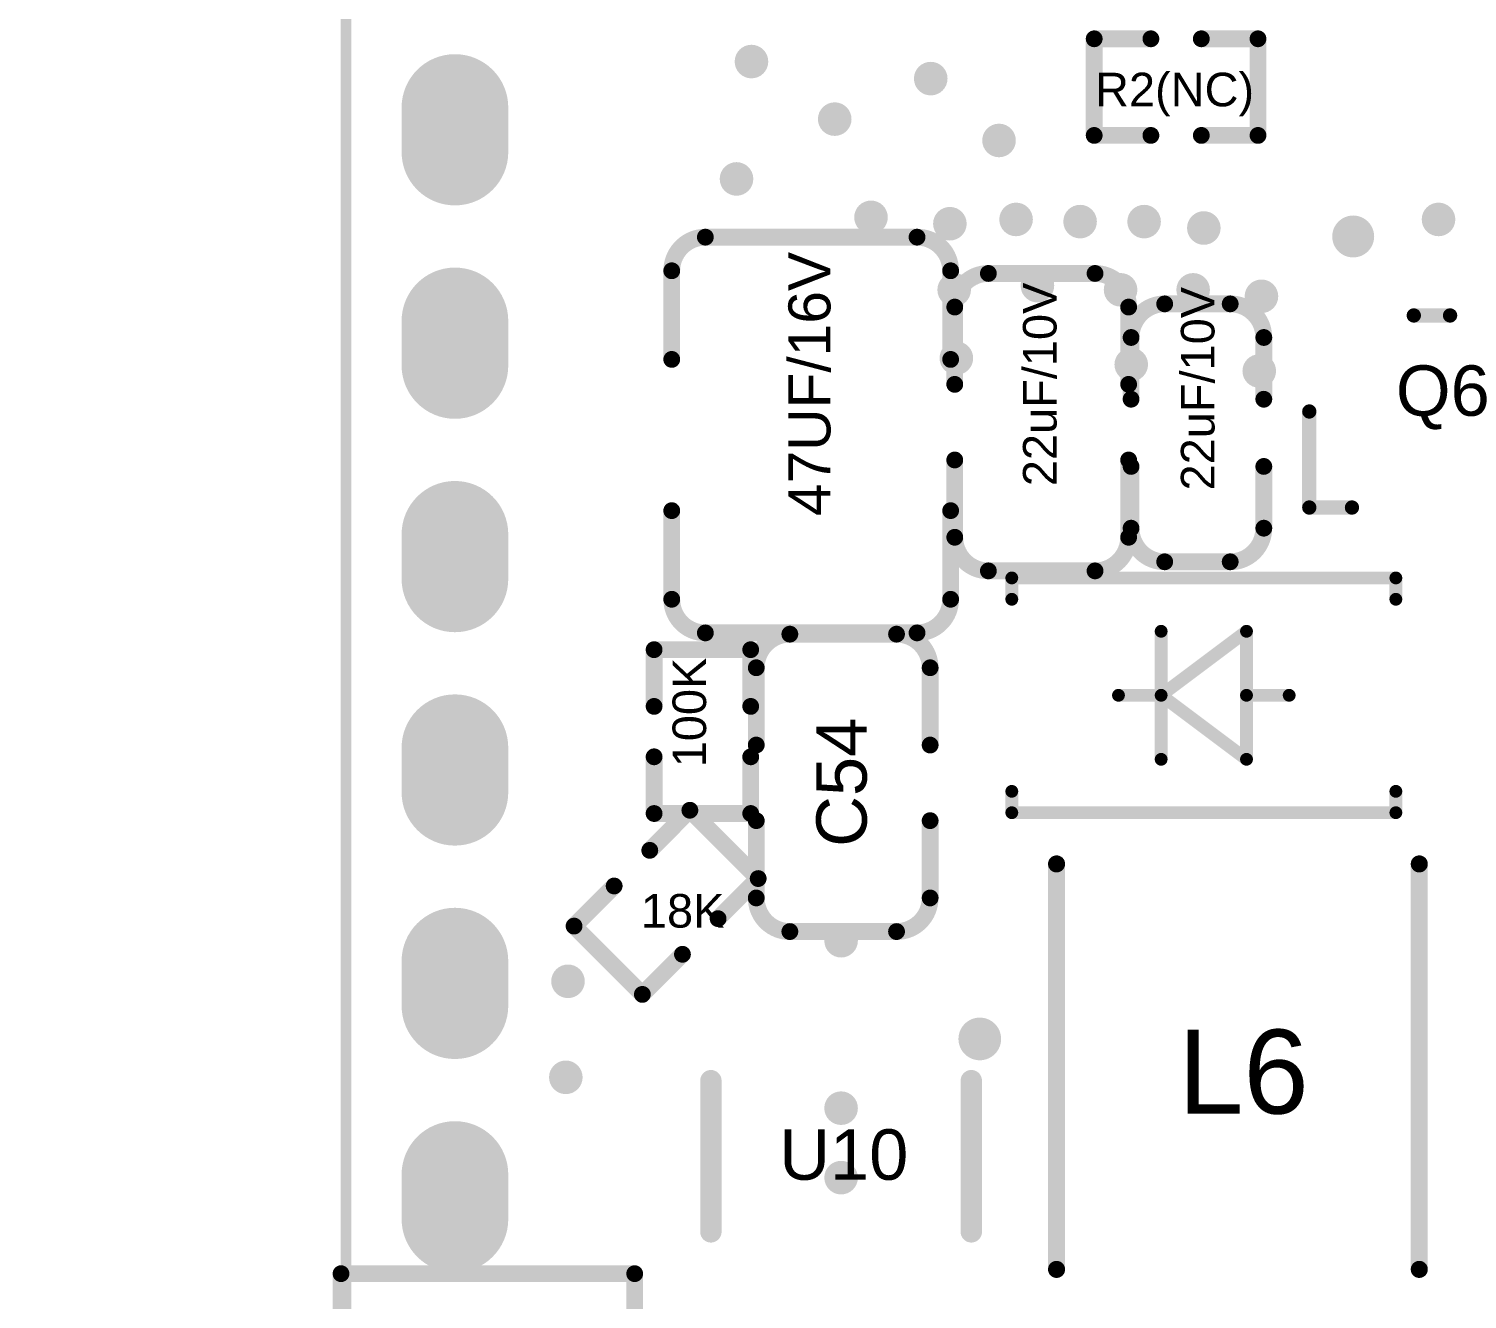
# Model space of a CAD drawing. Header units: millimetres. Extents: x 261 to 299, y 113 to 224.
# Drawn here: x 261.09 to 278.22, y 177.06 to 192.19 of the extents above; entities that cross this region are included whole.
import ezdxf

# ---------------------------------------------------------------- set-up
doc = ezdxf.new("R2010")
doc.units = ezdxf.units.MM
for name, color, linetype in [('KeepOutLayer', 6, 'Continuous'), ('MultiLayer', 9, 'Continuous'), ('PadHoleLayer', 156, 'Continuous'), ('TopOverlay', 2, 'Continuous'), ('ViaHoleLayer', 16, 'Continuous')]:
    doc.layers.add(name, color=color, linetype=linetype)
doc.styles.add('Arial', font='arial.ttf', dxfattribs={"height": 0.2})

# ---------------------------------------------------------------- blocks, each defined once
blk = doc.blocks.new('16PIN_2_54_7')
at = {"layer": 'MultiLayer'}
h = blk.add_hatch(color=9, dxfattribs=at)
edge = h.paths.add_edge_path()
edge.add_arc((0.265, 0), 0.635, 270, 450)
edge.add_line((0.265, 0.635), (-0.265, 0.635))
edge.add_arc((-0.265, 0), 0.635, 90, 270)
edge.add_line((-0.265, -0.635), (0.265, -0.635))
h = blk.add_hatch(color=9, dxfattribs=at)
edge = h.paths.add_edge_path()
edge.add_arc((2.805, 0), 0.635, 270, 450)
edge.add_line((2.805, 0.635), (2.275, 0.635))
edge.add_arc((2.275, 0), 0.635, 90, 270)
edge.add_line((2.275, -0.635), (2.805, -0.635))
h = blk.add_hatch(color=9, dxfattribs=at)
edge = h.paths.add_edge_path()
edge.add_arc((5.345, 0), 0.635, 270, 450)
edge.add_line((5.345, 0.635), (4.815, 0.635))
edge.add_arc((4.815, 0), 0.635, 90, 270)
edge.add_line((4.815, -0.635), (5.345, -0.635))
h = blk.add_hatch(color=9, dxfattribs=at)
edge = h.paths.add_edge_path()
edge.add_arc((7.885, 0), 0.635, 270, 450)
edge.add_line((7.885, 0.635), (7.355, 0.635))
edge.add_arc((7.355, 0), 0.635, 90, 270)
edge.add_line((7.355, -0.635), (7.885, -0.635))
h = blk.add_hatch(color=9, dxfattribs=at)
edge = h.paths.add_edge_path()
edge.add_arc((10.425, 0), 0.635, 270, 450)
edge.add_line((10.425, 0.635), (9.895, 0.635))
edge.add_arc((9.895, 0), 0.635, 90, 270)
edge.add_line((9.895, -0.635), (10.425, -0.635))
h = blk.add_hatch(color=9, dxfattribs=at)
edge = h.paths.add_edge_path()
edge.add_arc((12.965, 0), 0.635, 270, 450)
edge.add_line((12.965, 0.635), (12.435, 0.635))
edge.add_arc((12.435, 0), 0.635, 90, 270)
edge.add_line((12.435, -0.635), (12.965, -0.635))
at = {"layer": 'PadHoleLayer'}
h = blk.add_hatch(color=156, dxfattribs=at)
edge = h.paths.add_edge_path()
edge.add_arc((0, 0), 0.45, 0, 360)
h = blk.add_hatch(color=156, dxfattribs=at)
edge = h.paths.add_edge_path()
edge.add_arc((2.54, 0), 0.45, 0, 360)
h = blk.add_hatch(color=156, dxfattribs=at)
edge = h.paths.add_edge_path()
edge.add_arc((5.08, 0), 0.45, 0, 360)
h = blk.add_hatch(color=156, dxfattribs=at)
edge = h.paths.add_edge_path()
edge.add_arc((7.62, 0), 0.45, 0, 360)
h = blk.add_hatch(color=156, dxfattribs=at)
edge = h.paths.add_edge_path()
edge.add_arc((10.16, 0), 0.45, 0, 360)
h = blk.add_hatch(color=156, dxfattribs=at)
edge = h.paths.add_edge_path()
edge.add_arc((12.7, 0), 0.45, 0, 360)
blk = doc.blocks.new('SK3_3_14')
at = {"layer": 'PadHoleLayer'}
h = blk.add_hatch(color=156, dxfattribs=at)
edge = h.paths.add_edge_path()
edge.add_arc((-2.5, 0), 0.4, 0, 360)
h = blk.add_hatch(color=156, dxfattribs=at)
edge = h.paths.add_edge_path()
edge.add_arc((0, 0), 0.4, 0, 360)
h = blk.add_hatch(color=156, dxfattribs=at)
edge = h.paths.add_edge_path()
edge.add_arc((2.5, 0), 0.4, 0, 360)
at = {"layer": 'TopOverlay'}
for points, const_width in [([(-2.1, 5.53), (-2.1, 1.98)], 0.254), ([(-2.1, 5.53), (0.28, 5.53)], 0.254), ([(0.28, 5.53), (0.28, 1.98)], 0.254), ([(-2.1, 1.98), (0.28, 1.98)], 0.254), ([(-4.267, 1.94), (4.115, 1.94)], 0.2), ([(-4.267, 1.94), (-4.267, -1.556)], 0.2), ([(4.115, 1.94), (4.115, -1.556)], 0.2), ([(-4.267, -1.556), (4.115, -1.556)], 0.2)]:
    blk.add_lwpolyline(points, dxfattribs=dict(at, const_width=const_width))
for points, const_width in [([(-2.164, 5.53, 1), (-2.037, 5.53, 1)], 0.127), ([(-2.164, 5.53, 1), (-2.037, 5.53, 1)], 0.127), ([(0.216, 5.53, 1), (0.343, 5.53, 1)], 0.127), ([(0.216, 5.53, 1), (0.343, 5.53, 1)], 0.127), ([(-2.164, 1.98, 1), (-2.037, 1.98, 1)], 0.127), ([(-2.164, 1.98, 1), (-2.037, 1.98, 1)], 0.127), ([(0.216, 1.98, 1), (0.343, 1.98, 1)], 0.127), ([(0.216, 1.98, 1), (0.343, 1.98, 1)], 0.127), ([(-4.317, 1.94, 1), (-4.217, 1.94, 1)], 0.1), ([(-4.317, 1.94, 1), (-4.217, 1.94, 1)], 0.1), ([(4.065, 1.94, 1), (4.165, 1.94, 1)], 0.1), ([(4.065, 1.94, 1), (4.165, 1.94, 1)], 0.1), ([(-4.317, -1.556, 1), (-4.217, -1.556, 1)], 0.1), ([(-4.317, -1.556, 1), (-4.217, -1.556, 1)], 0.1), ([(4.065, -1.556, 1), (4.165, -1.556, 1)], 0.1), ([(4.065, -1.556, 1), (4.165, -1.556, 1)], 0.1)]:
    blk.add_lwpolyline(points, format="xyb", close=True, dxfattribs=dict(at, const_width=const_width))
blk = doc.blocks.new('LC_0805_C_57')
at = {"layer": 'TopOverlay', "const_width": 0.2}
for points in [[(-1.77, 0.635, -0.414214), (-1.37, 1.035)], [(1.37, 1.035, -0.414213), (1.77, 0.635)], [(-1.37, -1.035, -0.414213), (-1.77, -0.635)], [(1.77, -0.635, -0.414214), (1.37, -1.035)]]:
    blk.add_lwpolyline(points, format="xyb", dxfattribs=at)
for points in [[(-1.37, 1.035), (-0.45, 1.035)], [(0.45, 1.035), (1.37, 1.035)], [(-1.77, 0.635), (-1.77, -0.635)], [(1.77, 0.635), (1.77, -0.635)], [(-1.37, -1.035), (-0.45, -1.035)], [(0.45, -1.035), (1.37, -1.035)]]:
    blk.add_lwpolyline(points, dxfattribs=at)
at = {"layer": 'TopOverlay', "const_width": 0.1}
for points in [[(-1.42, 1.035, 1), (-1.32, 1.035, 1)], [(-1.42, 1.035, 1), (-1.32, 1.035, 1)], [(-0.5, 1.035, 1), (-0.4, 1.035, 1)], [(0.4, 1.035, 1), (0.5, 1.035, 1)], [(1.32, 1.035, 1), (1.42, 1.035, 1)], [(1.32, 1.035, 1), (1.42, 1.035, 1)], [(-1.82, 0.635, 1), (-1.72, 0.635, 1)], [(-1.82, 0.635, 1), (-1.72, 0.635, 1)], [(1.72, 0.635, 1), (1.82, 0.635, 1)], [(1.72, 0.635, 1), (1.82, 0.635, 1)], [(-1.82, -0.635, 1), (-1.72, -0.635, 1)], [(-1.82, -0.635, 1), (-1.72, -0.635, 1)], [(1.72, -0.635, 1), (1.82, -0.635, 1)], [(1.72, -0.635, 1), (1.82, -0.635, 1)], [(-1.42, -1.035, 1), (-1.32, -1.035, 1)], [(-1.42, -1.035, 1), (-1.32, -1.035, 1)], [(-0.5, -1.035, 1), (-0.4, -1.035, 1)], [(0.4, -1.035, 1), (0.5, -1.035, 1)], [(1.32, -1.035, 1), (1.42, -1.035, 1)], [(1.32, -1.035, 1), (1.42, -1.035, 1)]]:
    blk.add_lwpolyline(points, format="xyb", close=True, dxfattribs=at)
blk = doc.blocks.new('LC_1210_C_65')
at = {"layer": 'TopOverlay', "const_width": 0.2}
for points in [[(-2.355, 1.26, -0.414214), (-1.955, 1.66)], [(1.955, 1.66, -0.414214), (2.355, 1.26)], [(-1.955, -1.66, -0.414214), (-2.355, -1.26)], [(2.355, -1.26, -0.414214), (1.955, -1.66)]]:
    blk.add_lwpolyline(points, format="xyb", dxfattribs=at)
for points in [[(-1.955, 1.66), (-0.9, 1.66)], [(0.9, 1.66), (1.955, 1.66)], [(-2.355, 1.26), (-2.355, -1.26)], [(2.355, 1.26), (2.355, -1.26)], [(-1.955, -1.66), (-0.9, -1.66)], [(0.9, -1.66), (1.955, -1.66)]]:
    blk.add_lwpolyline(points, dxfattribs=at)
at = {"layer": 'TopOverlay', "const_width": 0.1}
for points in [[(-2.005, 1.66, 1), (-1.905, 1.66, 1)], [(-2.005, 1.66, 1), (-1.905, 1.66, 1)], [(-0.95, 1.66, 1), (-0.85, 1.66, 1)], [(0.85, 1.66, 1), (0.95, 1.66, 1)], [(1.905, 1.66, 1), (2.005, 1.66, 1)], [(1.905, 1.66, 1), (2.005, 1.66, 1)], [(-2.405, 1.26, 1), (-2.305, 1.26, 1)], [(-2.405, 1.26, 1), (-2.305, 1.26, 1)], [(2.305, 1.26, 1), (2.405, 1.26, 1)], [(2.305, 1.26, 1), (2.405, 1.26, 1)], [(-2.405, -1.26, 1), (-2.305, -1.26, 1)], [(-2.405, -1.26, 1), (-2.305, -1.26, 1)], [(2.305, -1.26, 1), (2.405, -1.26, 1)], [(2.305, -1.26, 1), (2.405, -1.26, 1)], [(-2.005, -1.66, 1), (-1.905, -1.66, 1)], [(-2.005, -1.66, 1), (-1.905, -1.66, 1)], [(-0.95, -1.66, 1), (-0.85, -1.66, 1)], [(0.85, -1.66, 1), (0.95, -1.66, 1)], [(1.905, -1.66, 1), (2.005, -1.66, 1)], [(1.905, -1.66, 1), (2.005, -1.66, 1)]]:
    blk.add_lwpolyline(points, format="xyb", close=True, dxfattribs=at)
blk = doc.blocks.new('DO_214AC_90')
at = {"layer": 'TopOverlay', "const_width": 0.1524}
for points in [[(2.286, 1.397), (-2.286, 1.397)], [(-2.286, 1.397), (-2.286, 1.143)], [(2.286, 1.397), (2.286, 1.143)], [(0.508, 0), (-0.508, 0.762)], [(-0.508, 0.762), (-0.508, -0.762)], [(0.508, 0.762), (0.508, -0.762)], [(-0.508, 0), (-1.016, 0)], [(0.508, 0), (-0.508, -0.762)], [(1.016, 0), (0.508, 0)], [(-2.286, -1.143), (-2.286, -1.397)], [(2.286, -1.143), (2.286, -1.397)], [(2.286, -1.397), (-2.286, -1.397)]]:
    blk.add_lwpolyline(points, dxfattribs=at)
at = {"layer": 'TopOverlay', "const_width": 0.0762}
for points in [[(-2.3241, 1.397, 1), (-2.2479, 1.397, 1)], [(-2.3241, 1.397, 1), (-2.2479, 1.397, 1)], [(2.2479, 1.397, 1), (2.3241, 1.397, 1)], [(2.2479, 1.397, 1), (2.3241, 1.397, 1)], [(-2.3241, 1.143, 1), (-2.2479, 1.143, 1)], [(2.2479, 1.143, 1), (2.3241, 1.143, 1)], [(-0.5461, 0.762, 1), (-0.4699, 0.762, 1)], [(-0.5461, 0.762, 1), (-0.4699, 0.762, 1)], [(0.4699, 0.762, 1), (0.5461, 0.762, 1)], [(-1.0541, 0, 1), (-0.9779, 0, 1)], [(-0.5461, 0, 1), (-0.4699, 0, 1)], [(0.4699, 0, 1), (0.5461, 0, 1)], [(0.4699, 0, 1), (0.5461, 0, 1)], [(0.4699, 0, 1), (0.5461, 0, 1)], [(0.9779, 0, 1), (1.0541, 0, 1)], [(-0.5461, -0.762, 1), (-0.4699, -0.762, 1)], [(-0.5461, -0.762, 1), (-0.4699, -0.762, 1)], [(0.4699, -0.762, 1), (0.5461, -0.762, 1)], [(-2.3241, -1.143, 1), (-2.2479, -1.143, 1)], [(2.2479, -1.143, 1), (2.3241, -1.143, 1)], [(-2.3241, -1.397, 1), (-2.2479, -1.397, 1)], [(-2.3241, -1.397, 1), (-2.2479, -1.397, 1)], [(2.2479, -1.397, 1), (2.3241, -1.397, 1)], [(2.2479, -1.397, 1), (2.3241, -1.397, 1)]]:
    blk.add_lwpolyline(points, format="xyb", close=True, dxfattribs=at)
blk = doc.blocks.new('LC_0402_R_114')
at = {"layer": 'TopOverlay', "const_width": 0.2}
for points in [[(-0.975, 0.575), (-0.975, -0.575)], [(-0.975, 0.575), (-0.3, 0.575)], [(0.3, 0.575), (0.975, 0.575)], [(0.975, 0.575), (0.975, -0.575)], [(-0.975, -0.575), (-0.3, -0.575)], [(0.3, -0.575), (0.975, -0.575)]]:
    blk.add_lwpolyline(points, dxfattribs=at)
at = {"layer": 'TopOverlay', "const_width": 0.1}
for points in [[(-1.025, 0.575, 1), (-0.925, 0.575, 1)], [(-1.025, 0.575, 1), (-0.925, 0.575, 1)], [(-0.35, 0.575, 1), (-0.25, 0.575, 1)], [(0.25, 0.575, 1), (0.35, 0.575, 1)], [(0.925, 0.575, 1), (1.025, 0.575, 1)], [(0.925, 0.575, 1), (1.025, 0.575, 1)], [(-1.025, -0.575, 1), (-0.925, -0.575, 1)], [(-1.025, -0.575, 1), (-0.925, -0.575, 1)], [(-0.35, -0.575, 1), (-0.25, -0.575, 1)], [(0.25, -0.575, 1), (0.35, -0.575, 1)], [(0.925, -0.575, 1), (1.025, -0.575, 1)], [(0.925, -0.575, 1), (1.025, -0.575, 1)]]:
    blk.add_lwpolyline(points, format="xyb", close=True, dxfattribs=at)
blk = doc.blocks.new('SOT_23___GDS_121')
at = {"layer": 'TopOverlay', "const_width": 0.17}
for points in [[(-0.95, 1.143), (-1.458, 1.143)], [(-1.458, 1.143), (-1.458, 0)], [(1.463, 1.143), (0.955, 1.143)], [(1.463, 1.143), (1.463, 0)], [(0.218, -1.143), (-0.213, -1.143)]]:
    blk.add_lwpolyline(points, dxfattribs=at)
at = {"layer": 'TopOverlay', "const_width": 0.085}
for points in [[(-1.501, 1.143, 1), (-1.416, 1.143, 1)], [(-1.501, 1.143, 1), (-1.416, 1.143, 1)], [(-0.993, 1.143, 1), (-0.908, 1.143, 1)], [(0.912, 1.143, 1), (0.997, 1.143, 1)], [(1.42, 1.143, 1), (1.505, 1.143, 1)], [(1.42, 1.143, 1), (1.505, 1.143, 1)], [(-1.501, 0, 1), (-1.416, 0, 1)], [(1.42, 0, 1), (1.505, 0, 1)], [(-0.256, -1.143, 1), (-0.171, -1.143, 1)], [(0.176, -1.143, 1), (0.261, -1.143, 1)]]:
    blk.add_lwpolyline(points, format="xyb", close=True, dxfattribs=at)
blk = doc.blocks.new('LC_0402_R_128')
at = {"layer": 'TopOverlay', "const_width": 0.2}
for points in [[(-0.975, -0.575), (-0.975, 0.575)], [(-0.975, 0.575), (-0.3, 0.575)], [(0.3, 0.575), (0.975, 0.575)], [(0.975, -0.575), (0.975, 0.575)], [(-0.975, -0.575), (-0.3, -0.575)], [(0.3, -0.575), (0.975, -0.575)]]:
    blk.add_lwpolyline(points, dxfattribs=at)
at = {"layer": 'TopOverlay', "const_width": 0.1}
for points in [[(-1.025, 0.575, 1), (-0.925, 0.575, 1)], [(-1.025, 0.575, 1), (-0.925, 0.575, 1)], [(-0.35, 0.575, 1), (-0.25, 0.575, 1)], [(0.25, 0.575, 1), (0.35, 0.575, 1)], [(0.925, 0.575, 1), (1.025, 0.575, 1)], [(0.925, 0.575, 1), (1.025, 0.575, 1)], [(-1.025, -0.575, 1), (-0.925, -0.575, 1)], [(-1.025, -0.575, 1), (-0.925, -0.575, 1)], [(-0.35, -0.575, 1), (-0.25, -0.575, 1)], [(0.25, -0.575, 1), (0.35, -0.575, 1)], [(0.925, -0.575, 1), (1.025, -0.575, 1)], [(0.925, -0.575, 1), (1.025, -0.575, 1)]]:
    blk.add_lwpolyline(points, format="xyb", close=True, dxfattribs=at)
blk = doc.blocks.new('IND_SMD_L3_0_W3_0_SWPA3010S_195')
at = {"layer": 'TopOverlay', "const_width": 0.2032}
for points in [[(2.286, 2.159), (-2.54, 2.159)], [(2.286, -2.159), (-2.54, -2.159)]]:
    blk.add_lwpolyline(points, dxfattribs=at)
at = {"layer": 'TopOverlay', "const_width": 0.1016}
for points in [[(-2.5908, 2.159, 1), (-2.4892, 2.159, 1)], [(2.2352, 2.159, 1), (2.3368, 2.159, 1)], [(-2.5908, -2.159, 1), (-2.4892, -2.159, 1)], [(2.2352, -2.159, 1), (2.3368, -2.159, 1)]]:
    blk.add_lwpolyline(points, format="xyb", close=True, dxfattribs=at)
blk = doc.blocks.new('SOT_23_6_L2_9_W1_6_P0_95_LS2_8_BR_200')
at = {"layer": 'TopOverlay', "const_width": 0.254}
for points in [[(-0.9, 1.55), (0.9, 1.55)], [(-0.9, -1.55), (0.9, -1.55)]]:
    blk.add_lwpolyline(points, dxfattribs=at)
at = {"layer": 'TopOverlay'}
for points, const_width in [([(-0.963, 1.55, 1), (-0.836, 1.55, 1)], 0.127), ([(0.837, 1.55, 1), (0.964, 1.55, 1)], 0.127), ([(-0.963, -1.55, 1), (-0.836, -1.55, 1)], 0.127), ([(0.837, -1.55, 1), (0.964, -1.55, 1)], 0.127), ([(1.524, -1.651, 1), (1.27, -1.651, 1)], 0.254), ([(1.206, -1.651, 1), (1.333, -1.651, 1)], 0.127), ([(1.46, -1.651, 1), (1.587, -1.651, 1)], 0.127)]:
    blk.add_lwpolyline(points, format="xyb", close=True, dxfattribs=dict(at, const_width=const_width))
blk = doc.blocks.new('LC_0805_C_213')
at = {"layer": 'TopOverlay', "const_width": 0.2}
for points in [[(-1.77, 0.635, -0.414214), (-1.37, 1.035)], [(1.37, 1.035, -0.414213), (1.77, 0.635)], [(-1.37, -1.035, -0.414213), (-1.77, -0.635)], [(1.77, -0.635, -0.414214), (1.37, -1.035)]]:
    blk.add_lwpolyline(points, format="xyb", dxfattribs=at)
for points in [[(-0.45, 1.035), (-1.37, 1.035)], [(1.37, 1.035), (0.45, 1.035)], [(-1.77, -0.635), (-1.77, 0.635)], [(1.77, -0.635), (1.77, 0.635)], [(-0.45, -1.035), (-1.37, -1.035)], [(1.37, -1.035), (0.45, -1.035)]]:
    blk.add_lwpolyline(points, dxfattribs=at)
at = {"layer": 'TopOverlay', "const_width": 0.1}
for points in [[(-1.42, 1.035, 1), (-1.32, 1.035, 1)], [(-1.42, 1.035, 1), (-1.32, 1.035, 1)], [(-0.5, 1.035, 1), (-0.4, 1.035, 1)], [(0.4, 1.035, 1), (0.5, 1.035, 1)], [(1.32, 1.035, 1), (1.42, 1.035, 1)], [(1.32, 1.035, 1), (1.42, 1.035, 1)], [(-1.82, 0.635, 1), (-1.72, 0.635, 1)], [(-1.82, 0.635, 1), (-1.72, 0.635, 1)], [(1.72, 0.635, 1), (1.82, 0.635, 1)], [(1.72, 0.635, 1), (1.82, 0.635, 1)], [(-1.82, -0.635, 1), (-1.72, -0.635, 1)], [(-1.82, -0.635, 1), (-1.72, -0.635, 1)], [(1.72, -0.635, 1), (1.82, -0.635, 1)], [(1.72, -0.635, 1), (1.82, -0.635, 1)], [(-1.42, -1.035, 1), (-1.32, -1.035, 1)], [(-1.42, -1.035, 1), (-1.32, -1.035, 1)], [(-0.5, -1.035, 1), (-0.4, -1.035, 1)], [(0.4, -1.035, 1), (0.5, -1.035, 1)], [(1.32, -1.035, 1), (1.42, -1.035, 1)], [(1.32, -1.035, 1), (1.42, -1.035, 1)]]:
    blk.add_lwpolyline(points, format="xyb", close=True, dxfattribs=at)
blk = doc.blocks.new('LC_0402_R_214')
at = {"layer": 'TopOverlay', "const_width": 0.2}
for points in [[(-0.975, 0.575), (-0.975, -0.575)], [(-0.975, 0.575), (-0.3, 0.575)], [(0.3, 0.575), (0.975, 0.575)], [(0.975, 0.575), (0.975, -0.575)], [(-0.975, -0.575), (-0.3, -0.575)], [(0.3, -0.575), (0.975, -0.575)]]:
    blk.add_lwpolyline(points, dxfattribs=at)
at = {"layer": 'TopOverlay', "const_width": 0.1}
for points in [[(-1.025, 0.575, 1), (-0.925, 0.575, 1)], [(-1.025, 0.575, 1), (-0.925, 0.575, 1)], [(-0.35, 0.575, 1), (-0.25, 0.575, 1)], [(0.25, 0.575, 1), (0.35, 0.575, 1)], [(0.925, 0.575, 1), (1.025, 0.575, 1)], [(0.925, 0.575, 1), (1.025, 0.575, 1)], [(-1.025, -0.575, 1), (-0.925, -0.575, 1)], [(-1.025, -0.575, 1), (-0.925, -0.575, 1)], [(-0.35, -0.575, 1), (-0.25, -0.575, 1)], [(0.25, -0.575, 1), (0.35, -0.575, 1)], [(0.925, -0.575, 1), (1.025, -0.575, 1)], [(0.925, -0.575, 1), (1.025, -0.575, 1)]]:
    blk.add_lwpolyline(points, format="xyb", close=True, dxfattribs=at)
blk = doc.blocks.new('LC_0603_C_215')
at = {"layer": 'TopOverlay', "const_width": 0.2}
for points in [[(-1.535, 0.39, -0.414213), (-1.135, 0.79)], [(1.135, 0.79, -0.414213), (1.535, 0.39)], [(-1.135, -0.79, -0.414213), (-1.535, -0.39)], [(1.535, -0.39, -0.414213), (1.135, -0.79)]]:
    blk.add_lwpolyline(points, format="xyb", dxfattribs=at)
for points in [[(-1.135, 0.79), (-0.4, 0.79)], [(0.4, 0.79), (1.135, 0.79)], [(-1.535, 0.39), (-1.535, -0.39)], [(1.535, 0.39), (1.535, -0.39)], [(-1.135, -0.79), (-0.4, -0.79)], [(0.4, -0.79), (1.135, -0.79)]]:
    blk.add_lwpolyline(points, dxfattribs=at)
at = {"layer": 'TopOverlay', "const_width": 0.1}
for points in [[(-1.185, 0.79, 1), (-1.085, 0.79, 1)], [(-1.185, 0.79, 1), (-1.085, 0.79, 1)], [(-0.45, 0.79, 1), (-0.35, 0.79, 1)], [(0.35, 0.79, 1), (0.45, 0.79, 1)], [(1.085, 0.79, 1), (1.185, 0.79, 1)], [(1.085, 0.79, 1), (1.185, 0.79, 1)], [(-1.585, 0.39, 1), (-1.485, 0.39, 1)], [(-1.585, 0.39, 1), (-1.485, 0.39, 1)], [(1.485, 0.39, 1), (1.585, 0.39, 1)], [(1.485, 0.39, 1), (1.585, 0.39, 1)], [(-1.585, -0.39, 1), (-1.485, -0.39, 1)], [(-1.585, -0.39, 1), (-1.485, -0.39, 1)], [(1.485, -0.39, 1), (1.585, -0.39, 1)], [(1.485, -0.39, 1), (1.585, -0.39, 1)], [(-1.185, -0.79, 1), (-1.085, -0.79, 1)], [(-1.185, -0.79, 1), (-1.085, -0.79, 1)], [(-0.45, -0.79, 1), (-0.35, -0.79, 1)], [(0.35, -0.79, 1), (0.45, -0.79, 1)], [(1.085, -0.79, 1), (1.185, -0.79, 1)], [(1.085, -0.79, 1), (1.185, -0.79, 1)]]:
    blk.add_lwpolyline(points, format="xyb", close=True, dxfattribs=at)

msp = doc.modelspace()

# ---------------------------------------------------------------- hatches: boundary and pattern name
at = {"layer": 'ViaHoleLayer'}
h = msp.add_hatch(color=16, dxfattribs=at)
edge = h.paths.add_edge_path()
edge.add_arc((269.697, 191.795), 0.2, 0, 360)
h = msp.add_hatch(color=16, dxfattribs=at)
edge = h.paths.add_edge_path()
edge.add_arc((271.831, 191.592), 0.2, 0, 360)
h = msp.add_hatch(color=16, dxfattribs=at)
edge = h.paths.add_edge_path()
edge.add_arc((270.688, 191.11), 0.2, 0, 360)
h = msp.add_hatch(color=16, dxfattribs=at)
edge = h.paths.add_edge_path()
edge.add_arc((272.644, 190.856), 0.2, 0, 360)
h = msp.add_hatch(color=16, dxfattribs=at)
edge = h.paths.add_edge_path()
edge.add_arc((269.519, 190.398), 0.2, 0, 360)
h = msp.add_hatch(color=16, dxfattribs=at)
edge = h.paths.add_edge_path()
edge.add_arc((271.12, 189.941), 0.2, 0, 360)
h = msp.add_hatch(color=16, dxfattribs=at)
edge = h.paths.add_edge_path()
edge.add_arc((272.847, 189.916), 0.2, 0, 360)
h = msp.add_hatch(color=16, dxfattribs=at)
edge = h.paths.add_edge_path()
edge.add_arc((273.609, 189.89), 0.2, 0, 360)
h = msp.add_hatch(color=16, dxfattribs=at)
edge = h.paths.add_edge_path()
edge.add_arc((274.371, 189.89), 0.2, 0, 360)
h = msp.add_hatch(color=16, dxfattribs=at)
edge = h.paths.add_edge_path()
edge.add_arc((277.876, 189.916), 0.2, 0, 360)
h = msp.add_hatch(color=16, dxfattribs=at)
edge = h.paths.add_edge_path()
edge.add_arc((272.059, 189.865), 0.2, 0, 360)
h = msp.add_hatch(color=16, dxfattribs=at)
edge = h.paths.add_edge_path()
edge.add_arc((275.082, 189.814), 0.2, 0, 360)
h = msp.add_hatch(color=16, dxfattribs=at)
edge = h.paths.add_edge_path()
edge.add_arc((276.86, 189.713), 0.25, 0, 360)
h = msp.add_hatch(color=16, dxfattribs=at)
edge = h.paths.add_edge_path()
edge.add_arc((272.11, 189.078), 0.2, 0, 360)
h = msp.add_hatch(color=16, dxfattribs=at)
edge = h.paths.add_edge_path()
edge.add_arc((273.101, 189.128), 0.2, 0, 360)
h = msp.add_hatch(color=16, dxfattribs=at)
edge = h.paths.add_edge_path()
edge.add_arc((274.091, 189.078), 0.2, 0, 360)
h = msp.add_hatch(color=16, dxfattribs=at)
edge = h.paths.add_edge_path()
edge.add_arc((274.955, 189.078), 0.2, 0, 360)
h = msp.add_hatch(color=16, dxfattribs=at)
edge = h.paths.add_edge_path()
edge.add_arc((275.768, 189.001), 0.2, 0, 360)
h = msp.add_hatch(color=16, dxfattribs=at)
edge = h.paths.add_edge_path()
edge.add_arc((272.136, 188.265), 0.2, 0, 360)
h = msp.add_hatch(color=16, dxfattribs=at)
edge = h.paths.add_edge_path()
edge.add_arc((274.218, 188.189), 0.2, 0, 360)
h = msp.add_hatch(color=16, dxfattribs=at)
edge = h.paths.add_edge_path()
edge.add_arc((275.742, 188.112), 0.2, 0, 360)
h = msp.add_hatch(color=16, dxfattribs=at)
edge = h.paths.add_edge_path()
edge.add_arc((270.764, 181.331), 0.2, 0, 360)
h = msp.add_hatch(color=16, dxfattribs=at)
edge = h.paths.add_edge_path()
edge.add_arc((267.513, 180.848), 0.2, 0, 360)
h = msp.add_hatch(color=16, dxfattribs=at)
edge = h.paths.add_edge_path()
edge.add_arc((267.487, 179.705), 0.2, 0, 360)
h = msp.add_hatch(color=16, dxfattribs=at)
edge = h.paths.add_edge_path()
edge.add_arc((270.764, 179.338), 0.2, 0, 360)
h = msp.add_hatch(color=16, dxfattribs=at)
edge = h.paths.add_edge_path()
edge.add_arc((270.764, 178.511), 0.2, 0, 360)

# ---------------------------------------------------------------- linework, layer by layer
at = {"layer": 'KeepOutLayer', "const_width": 0.127}
msp.add_lwpolyline([(264.871, 115.134), (264.871, 221.605)], dxfattribs=at)

# ---------------------------------------------------------------- block references
for name, p, rotation in [('16PIN_2_54_7', (266.167, 178.283), 90), ('LC_1210_C_65', (270.408, 187.35), 90), ('LC_0805_C_57', (273.152, 187.503), 90), ('LC_0603_C_215', (275.006, 187.376), 90), ('SOT_23___GDS_121', (277.8, 187.63), 180), ('DO_214AC_90', (275.082, 184.252), 180), ('LC_0805_C_213', (270.789, 183.21), 270), ('LC_0402_R_114', (269.113, 183.82), 90), ('LC_0402_R_214', (268.681, 181.788), 45), ('IND_SMD_L3_0_W3_0_SWPA3010S_195', (275.488, 179.705), 270), ('SOT_23_6_L2_9_W1_6_P0_95_LS2_8_BR_200', (270.764, 178.765), 90), ('SK3_3_14', (266.751, 173.253), 90)]:
    msp.add_blockref(name, p, dxfattribs=dict(rotation=rotation))
msp.add_blockref('LC_0402_R_128', (274.752, 191.491))

# ---------------------------------------------------------------- texts
at = {"layer": 'TopOverlay', "style": 'Arial'}
for s, height, p in [('R2(NC)', 0.4, (273.787, 191.262)), ('Q6', 0.6, (277.368, 187.579)), ('18K', 0.4, (268.381, 181.487)), ('L6', 1, (274.777, 179.273)), ('U10', 0.6, (270.027, 178.486))]:
    msp.add_text(s, height=height, dxfattribs=at).set_placement(p)
for s, height, p in [('47UF/16V', 0.5, (270.637, 186.385)), ('22uF/10V', 0.4, (273.329, 186.741)), ('22uF/10V', 0.4, (275.209, 186.69)), ('100K', 0.4, (269.157, 183.395)), ('C54', 0.6, (271.069, 182.448))]:
    msp.add_text(s, height=height, rotation=90, dxfattribs=at).set_placement(p)

doc.saveas('drawing.dxf')
